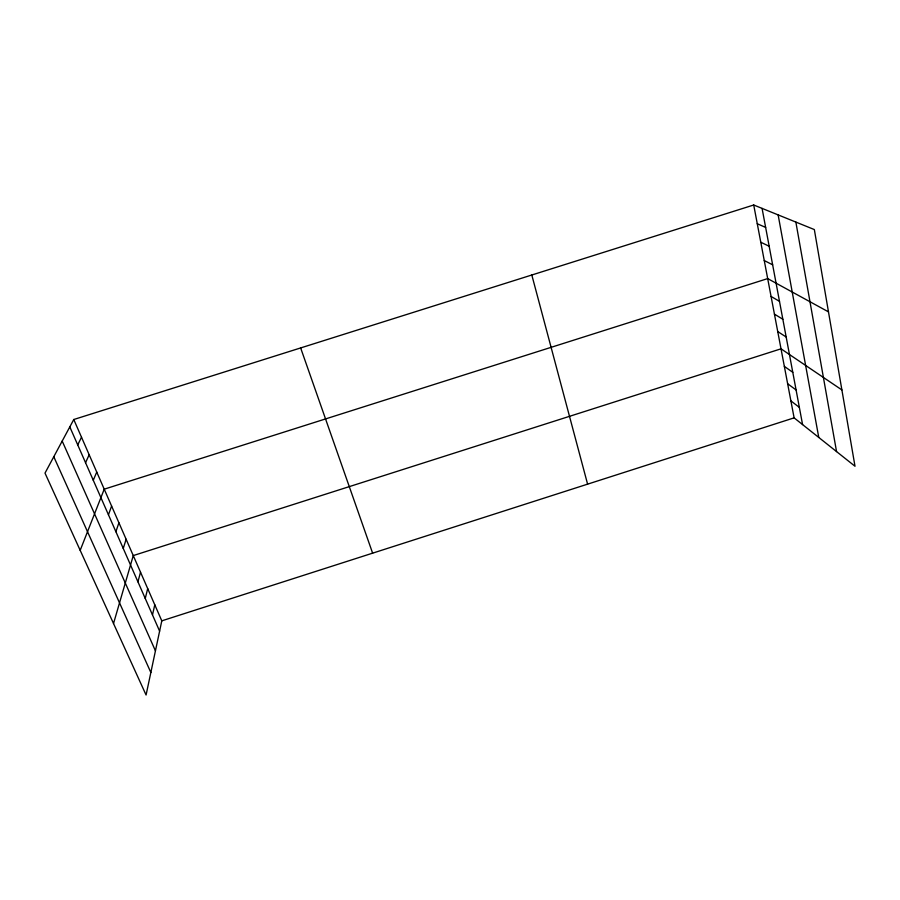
<?xml version="1.0" encoding="UTF-8"?>
<svg xmlns="http://www.w3.org/2000/svg" width="900" height="900" viewBox="0 0 900 900"><rect width="100%" height="100%" fill="white"/><g stroke="black" fill="none" stroke-linecap="round" stroke-linejoin="round"><path stroke-width="1.35" d="M73.766 419.512L161.797 620.842L146.081 695.002L45 473.108L73.766 419.512L753.716 204.998L814.342 229.567L855 466.245L794.115 417.859L753.716 204.998M152.482 614.891L154.789 604.811M145.249 598.466L147.701 588.6M137.936 581.827L140.524 572.197M113.524 623.531L133.267 555.581L781.009 348.817L841.894 389.936M123.255 548.449L126.135 539.28M115.897 531.709L118.913 522.776M108.45 514.766L111.611 506.07M80.19 550.35L104.231 489.173L767.689 278.595L828.484 311.873M93.274 480.262L96.75 472.072M85.545 462.69L89.179 454.759M77.726 444.904L81.517 437.243M161.797 620.842L794.115 417.859M757.271 223.729L765.653 227.43M760.781 242.235L769.174 246.251M764.258 260.528L772.65 264.836M771.075 296.46L779.49 301.343M774.428 314.111L782.854 319.275M777.735 331.56L786.173 337.005M784.35 366.379L792.799 372.341M787.646 383.738L796.095 389.97M790.898 400.894L799.357 407.374M53.786 456.739L150.851 672.502M62.19 441.067L155.441 650.835M69.806 426.892L159.615 631.136M300.645 347.929L372.623 553.163M531.81 275.006L587.599 484.155M762.075 208.384L802.575 424.586M778.14 214.898L818.775 437.445M795.859 222.075L836.55 451.586"/></g></svg>
